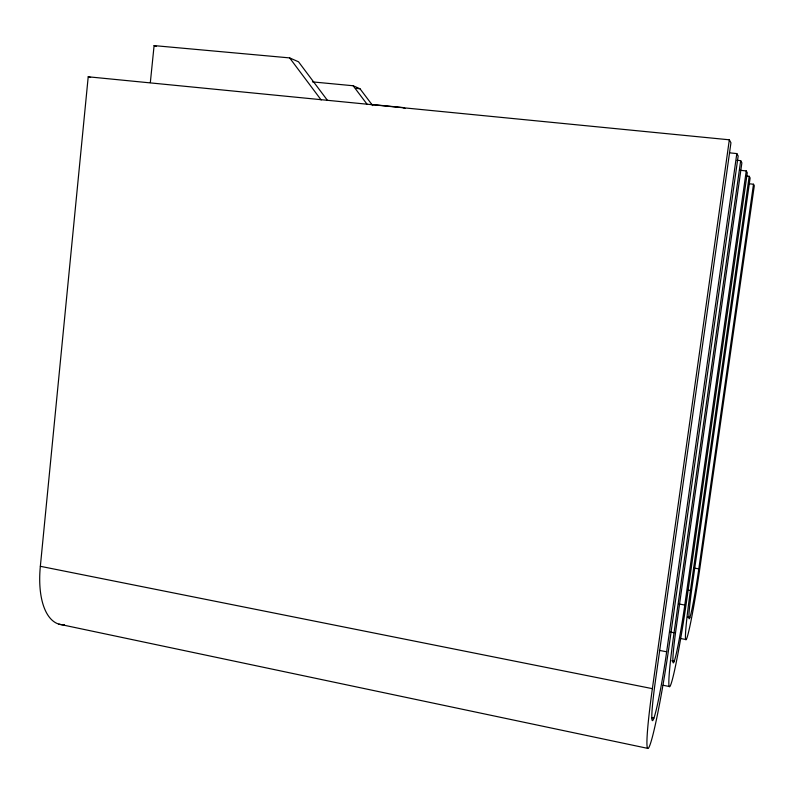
<?xml version="1.0" encoding="UTF-8"?>
<svg xmlns="http://www.w3.org/2000/svg" width="794" height="794" viewBox="0 0 794 794"><rect width="100%" height="100%" fill="white"/><g stroke="black" fill="none" stroke-linecap="round" stroke-linejoin="round"><path stroke-width="1.19" d="M64.483 624.799A74.179 34.4 -76 0 1 40.345 566.301L88.213 76.79L729.329 139.804L730.946 142.781L655.447 680.706A55.272 3.404 -81 0 0 653.68 718.699A55.272 3.404 -81 0 0 666.662 651.795L736.822 153.579L729.418 152.835M150.334 82.566L154.096 45.605L289.641 57.902L298.524 61.803L327.188 100.014M736.822 153.579L738.162 156.031L669.213 645.214A82.983 5.111 -81 0 1 649.74 745.546A82.983 5.111 -81 0 1 652.37 688.656L729.329 139.804M740.117 170.283L746.261 170.918L747.273 172.774L686.731 600.026A71.579 3.871 -81.2 0 1 670.702 684.885A71.579 3.871 -81.2 0 1 674.046 632.739L740.683 160.666L736.981 160.289M740.683 160.666L741.874 162.859L676.339 626.823A47.69 2.581 -81.2 0 0 674.096 661.64A47.69 2.581 -81.2 0 0 684.785 605.048L746.261 170.918M748.583 183.712L753.506 184.228L754.3 185.677L700.338 564.931A62.984 3.037 -81.3 0 1 686.77 638.386A62.984 3.037 -81.3 0 1 690.443 590.448L749.199 176.298L745.497 175.911M749.199 176.298L750.112 177.985L692.219 585.873A41.973 2.025 -81.3 0 0 689.758 617.881A41.973 2.025 -81.3 0 0 698.809 568.881L753.506 184.228M312.449 81.891L353.141 85.752L360 88.769L372.694 105.582M356.317 88.412L360 88.769M370.967 104.411L402.796 107.537L404.98 108.49M693.926 568.018L698.809 568.881M688.001 590.011L690.443 590.448M678.691 603.926L684.785 605.048M687.465 617.166L689.857 617.613M670.394 632.054L674.046 632.739M680.091 638.416L686.165 639.567M659.357 650.385L666.662 651.795M671.823 660.787L674.245 661.263M663.119 685.272L669.173 686.482M40.345 566.301L652.37 688.656M651.537 717.637L653.899 718.123M58.865 624.124L647.646 748.355M88.213 76.79L90.595 77.475M154.096 45.605L156.289 46.409M353.141 85.752L367.235 104.451M289.641 57.902L321.183 99.984"/></g></svg>
